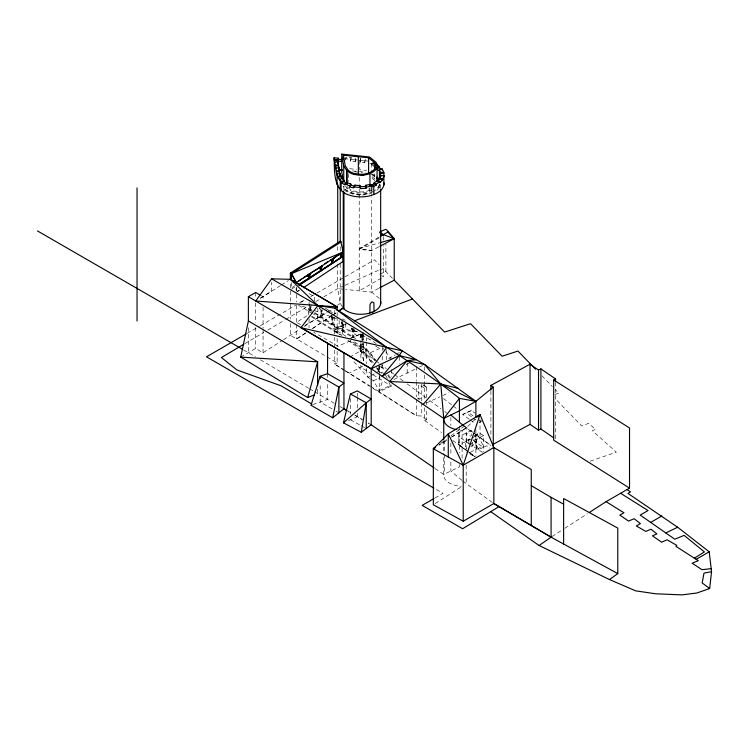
<?xml version="1.0" encoding="UTF-8"?>
<svg xmlns="http://www.w3.org/2000/svg" width="749" height="749" viewBox="0 0 749 749"><rect width="100%" height="100%" fill="white"/><g stroke="black" fill="none" stroke-linecap="round" stroke-linejoin="round"><path stroke-width="0.56" stroke-dasharray="3.75 2.81" d="M342.265 334.017L342.321 326.929M374.65 360.597L365.727 349.146L360.138 345.701L360.157 344.886L362.263 343.669L363.668 343.688L363.668 362.357M349.755 357.114L363.668 349.081L362.956 348.659L360.157 350.279L360.138 351.094L365.727 354.492L372.59 363.312M345.598 158.769L346.16 156.934L345.598 160.838L345.598 158.769L350.598 159.284L351.169 157.449L347.162 157.037M355.148 161.821L355.719 157.917L355.148 161.821L350.598 161.353L351.169 157.449M364.754 162.814L365.315 158.91L364.754 162.814L360.147 162.346L360.718 158.432L359.792 158.339L359.792 169.751L366.607 170.454M360.147 162.346L360.718 158.432M370.858 379.144L373.564 380.857L379.237 390.669L383.076 379.724M470.849 446.769L472.703 445.898L476.533 440.534L472.703 437.603L477.862 435.178L483.33 446.114L483.33 447.359L478.18 449.784L466.299 441.348L466.299 433.053L470.878 436.302M322.529 309.73L321.293 311.434L322.051 311.041L322.051 317.267L321.293 317.66L321.368 310.61L320.544 308.429M354.324 329.906L353.088 331.62L355.073 329.513M475.138 419.309L466.187 427.941L451.694 437.126M440.796 443.296L446.404 439.195M451.067 435.778L466.009 424.842M474.613 436.002L479.257 432.978L483.573 435.469L483.573 451.731M312.857 328.446L331.863 315.657M332.809 315.02L336.61 312.464M297.128 291.361L299.076 290.069M296.595 292.25L299.506 290.322M290.35 323.652L290.35 335.318L296.595 338.923L306.313 332.481M312.146 328.614L331.601 315.722M332.565 315.076L337.434 311.856M552.06 536.527L563.847 528.916M564.83 528.288L587.422 513.711M446.75 440.15L439.083 445.075L446.863 440.187M451.544 437.079L466.187 427.941L474.482 433.821M435.244 503.543L461.131 486.934M280.491 285.612L260.306 298.355M281.484 284.985L288.374 280.575M295.237 285.519L290.35 288.646L290.35 281.643M291.445 289.217L295.312 286.745M240.719 357.114L255.671 348.482L263.068 352.76L282.551 340.299M283.534 339.681L299.151 329.691M304.047 326.564L325.562 312.81M326.536 312.183L331.433 309.056M337.293 305.302L340.233 303.429L340.233 262.59M300.63 324.663L296.595 322.332L308.373 314.852M337.144 351.309L337.144 362.928L296.595 338.923L306.182 332.837M260.175 298.28L271.625 291.286L271.625 282.233M244.839 343.651L263.817 332.406M267.814 330.037L284.789 319.982M285.79 319.392L307.755 306.378M315.75 301.641L319.739 299.282M323.737 296.913L337.715 288.627L344.016 285.743M378.769 246.833L371.56 250.643L359.23 248.537L379.303 236.946M379.303 237.77L359.23 249.37L371.56 250.643M247.179 333.333L259.304 326.33M260.315 325.749L295.677 305.33M300.733 302.409L304.777 300.077M310.835 296.576L315.891 293.664M316.902 293.074L344.184 277.327M345.195 276.737L374.5 259.819L379.219 264.678M381.316 278.104L359.23 290.855L359.23 189.076M304.927 325.431L326.789 312.81M327.79 312.239L332.753 309.365M363.668 343.688L360.138 345.701M362.741 366.214L349.09 373.283M388.656 358.687L395.453 354.764M396.427 354.202L399.339 352.526M370.081 376.316L368.143 377.43L352.058 359.651M371.045 375.755L374.912 373.517M375.886 372.965L379.509 370.877L384.995 374.257M373.564 380.857L380.23 377M474.454 435.759L479.257 432.978M483.573 435.469L475.887 439.906L472.432 437.922M469.689 444.485L476.533 440.534L476.701 448.735L468.846 453.267L474.875 456.75M435.066 497.945L442.996 493.366L434.916 488.694M369.819 163.338L371.56 163.525L373.901 162.205M371.56 164.555L373.901 163.245M373.33 362.919L366.476 354.09L360.878 350.691L360.138 351.094L360.157 344.886L366.476 348.744L375.389 360.194M366.476 348.744L365.727 349.146L365.727 354.492L366.476 354.09M381.513 367.572L382.252 367.169L382.252 362.741M380.417 366.046L384.995 368.864L384.256 369.257L378.76 365.877L378.76 371.261L379.509 370.877L377.449 368.218M370.54 386.306L379.237 391.671L391.371 386.063L391.371 385.07L390.632 385.463L388.89 382.514M346.029 336.338L334.747 329.373L345.139 324.869M337.144 362.928L334.747 364.22L334.747 337.359M378.769 288.318L371.56 292.129L345.645 289.451M308.307 314.805L308.307 309.412L309.056 309.019L313.831 312.052M321.368 309.777L320.609 310.17L319.795 307.989M321.368 316.827L320.609 317.23L320.609 311.004L322.051 310.217M330.936 315.067L331.76 317.248L332.509 316.855M333.193 317.286L331.76 318.082L331.76 324.298L332.509 323.905L332.509 317.679L331.685 315.507M341.329 321.667L342.153 323.849L342.902 323.446M342.902 330.506L342.153 330.899L342.153 324.673L343.585 323.886M342.836 325.103L343.585 324.71L343.585 330.936L342.836 331.33L342.902 324.28L342.078 322.098M351.59 328.174L352.404 330.356L353.163 329.963M353.088 330.786L353.846 330.393L353.846 328.315M353.163 337.013L352.404 337.406L352.404 331.18L353.163 330.786L352.339 328.605M314.018 313.045L353.088 337.836L353.846 337.443L353.846 331.227M350.579 340.767L349.83 341.169L362.919 349.474L363.668 349.081L350.579 340.767L337.986 346.225L313.756 332.238M361.074 334.194L361.889 336.376L362.647 335.983L362.647 333.904M361.889 340.318L361.889 337.209L362.647 336.807L361.823 334.634M362.582 343.866L363.312 343.473M299.712 302.512L304.899 299.9M406.276 364.604L409.282 363.134M393.862 379.5L415.405 369.023M419.506 367.019L422.586 365.531M471.449 438.923L458.865 444.831L458.865 436.536L471.449 430.628L471.449 435.815M469.923 438.905L465.279 441.086L458.865 436.536M452.714 440.468L465.279 449.381L467.142 448.511M478.18 449.784L478.18 448.539L483.33 446.114M354.408 341.881L370.109 352.863L381.241 347.723M379.237 390.669L391.371 385.07M345.064 285.266L378.751 270.146M426.303 402.999L439.738 396.895M442.837 395.491L449.035 392.673M469.286 419.309L462.695 414.459L471.439 410.518L474.96 413.102M479.023 422.717L481.111 421.771L481.111 418.663M350.85 338.183L360.466 333.904M462.695 414.459L466.206 412.896L472.366 417.418M471.439 410.518L467.919 412.09L473.574 416.238M348.425 420.629L357.479 416.631L362.376 419.543L354.492 414.993M426.49 397.7L426.49 387.252L424.636 388.048L418.7 384.63L418.7 399.395L421.762 398.337L417.399 398.075M424.636 407.774L424.636 420.535L426.49 419.74L426.49 409.3M379.799 274.134L385.904 271.578L385.904 243.921M371.27 163.291L371.27 164.321L373.021 163.61M349.783 338.651L360.878 334.101L376.691 343.828M373.142 191.463L369.351 193.083A18.744 10.823 0 0 1 347.967 191.37L345.064 189.366L343.267 186.538M347.817 323.334L332.668 329.045L341.141 335.29M312.792 404.629L327.556 399.432L334.307 403.299M590.221 461.141L616.333 452.209L592.365 430.684L595.661 429.374L588.499 423.372L581.776 426.041L555.243 398.683M379.855 269.79L383.142 268.732L393.478 279.396M554.925 394.433L558.791 393.178L555.589 389.873M359.23 248.537L378.919 242.994M426.49 419.74L421.762 416.051L416.304 415.723L370.839 387.018M355.148 159.752L357.189 159.958M359.23 160.174L360.147 160.267M364.754 160.745L368.948 161.175M342.948 158.676L346.16 159.003M351.169 159.528L355.719 159.996M360.718 160.511L365.315 160.988M349.736 168.712L356.44 169.405M352.433 170.884L356.964 171.352M359.23 171.577L365.952 172.279M354.595 171.727L362.226 172.635M337.715 264.079L337.715 288.627L344.512 289.329M334.747 329.373L357.882 331.863M356.749 331.339L337.144 328.081L313.4 314.028M302.062 306.069L337.097 318.859M350.41 419.749L360.297 425.245M361.29 425.788L365.24 427.988M340.093 406.604L343.95 408.814M342.649 318.868L345.261 320.375M375.633 346.169L378.582 347.873M360.157 350.279L372.609 363.396M261.064 295.593L263.068 296.754L263.068 299.085M482.674 452.377L476.533 448.829L476.533 434.888M243.612 349.942L255.4 356.842M350.71 412.718L347.817 411.051L350.654 412.746M354.577 414.955L357.479 416.631M332.004 408.86L320.169 402.035L320.169 382.992M335.945 411.135L338.894 412.839M309.215 293.711L314.533 296.819L314.533 302.324M368.227 423.045L371.195 424.777L368.255 423.035M260.418 359.801L308.597 388.244M309.599 388.834L313.616 391.203M314.617 391.793L327.556 399.432L327.556 382.627M298.57 305.246L312.417 313.447M378.76 371.27L384.256 374.65M372.056 374.172L360.878 367.282L360.878 365.072M372.993 374.743L391.371 386.063M344.437 370.203L334.747 364.22L344.306 370.268M345.401 370.802L369.575 385.707M370.193 339.831L369.856 339.615M369.95 378.573L368.143 377.43L365.418 367.403M345.27 370.867L369.847 386.39M325.431 308.214L329.129 310.554M330.459 311.406L332.509 312.707M314.777 312.651L355.794 338.688M308.307 309.412L313.082 312.445M311.959 316.247L341.89 335.252M311.331 316.724L339.915 334.869M423.035 384.949L426.49 387.252L424.636 385.482M435.141 468.584L443.736 474.473A19.483 11.244 0 0 0 461.244 486.279M345.458 186.136L347.077 188.561L349.558 190.274A16.422 9.484 0 0 0 368.293 191.772L371.607 190.461A16.422 9.484 0 0 0 374.285 188.729M476.027 433.877L477.862 435.178M475.409 434.476L490.155 444.925M473.274 440.225L483.33 447.359L486.869 445.786L489.996 448.145M424.636 420.535L441.489 432.491M462.779 481.073L492.889 502.869M460.832 446.404L466.121 450.243M467.002 450.889L474.997 456.684L467.048 450.739M479.229 420.386L481.111 421.771M473.246 418.064L475.887 420.002M470.232 419.992L474.941 423.457M467.938 451.497L458.332 444.457L458.332 429.289M469.679 452.78L474.997 456.684M347.733 340.14L375.043 360.25M375.989 360.943L378.816 363.022M379.752 363.714L386.353 368.574M391.053 372.038L393.88 374.116M394.826 374.809L403.299 381.054M407.072 383.825L425.909 397.691M429.673 400.462L440.974 408.785M444.737 411.557L446.629 412.952M464.52 426.125L472.993 432.36M473.939 433.053L490.895 445.543M459.409 445.215L467.816 451.404M468.808 443.801L465.279 441.086L465.279 449.381M443.436 398.487L452.321 405.34M453.211 406.033L457.648 409.46M426.49 387.252L421.762 383.563L421.762 401.651M381.559 275.538L383.319 276.943L383.319 245.831M371.27 164.321L373.92 166.475M373.292 174.264L375.034 175.678M371.644 174.068L375.745 177.391M371.644 174.189L375.745 177.522M371.963 176.624L375.268 179.292M372.084 178.225L374.697 180.34L374.697 173.731M379.387 298.467L371.56 292.129L371.56 197.24M464.483 426.509L466.187 427.941L466.187 452.452M461.927 480.352L450.861 470.999L450.861 460.504M541.976 375.839L552.388 386.578M376.438 367.553L379.509 370.877M376.71 368.611L378.788 371.289M382.954 348.182L385.061 350.953M385.763 351.871L391.371 359.267M370.109 352.863L377.833 363.022M348.013 187.54L350.598 189.628A14.896 8.604 0 0 0 367.59 190.986L370.605 189.797A14.896 8.604 0 0 0 372.3 188.785M371.963 185.686L371.963 192.942L369.94 193.738A20.026 11.563 0 0 1 343.95 189.74L343.267 186.379M342.658 307.071L340.233 303.429L337.715 288.627M388.478 374.762L391.371 379.677M387.739 375.155L390.632 380.071M385.576 375.24L387.317 378.189M473.705 439.588L478.18 448.539M361.823 333.801L362.647 335.983M360.662 333.932L361.889 337.209M351.178 327.912L352.404 331.18M341.329 322.491L342.153 324.673M330.936 315.9L331.76 318.082M318.559 305.555L320.609 311.004M360.878 350.691L363.902 361.833M555.533 382.402L555.533 439.083M490.895 391.165L490.895 437.444M480.015 419.225L480.015 437.744M475.887 429.458L475.887 456.169M472.703 442.79L472.703 445.898M468.846 439.326L468.846 443.979M466.187 465.279L466.187 483.948M462.086 458.313L462.086 430.31A19.483 11.244 0 0 1 457.096 429.767M459.427 426.003L459.427 452.836M459.427 464.502L459.427 466.833L443.736 474.473L443.736 453.473M450.861 417.333L450.861 425.498M450.861 443.005L450.861 455.832M444.354 440.337L444.354 453.164M444.354 454.334L444.354 474.173M443.736 440.637L443.736 452.302M426.49 402.335L426.49 404.657M424.636 366.86L424.636 370.352M424.636 375.006L424.636 399.648M421.762 402.765L421.762 416.051M416.304 366.682L416.304 380.604M416.304 381.765L416.304 396.848M416.304 399.114L416.304 415.723L379.237 391.671L379.237 376.092M407.194 362.825L407.194 373.011M399.254 356.702L399.254 363.49M391.371 369.472L391.371 376.27M386.718 349.624L386.718 359.81M383.319 236.609L383.319 240.064M382.252 347.255L382.252 350.579M382.252 356.103L382.252 361.636M380.661 188.28L380.661 184.769A20.026 11.563 0 0 1 373.994 192.147M379.509 365.475L379.509 372.777M379.509 374.687L379.509 378.751M379.387 183.88L379.387 188.561M379.237 365.989L379.237 374.968M373.423 161.821L373.423 167.654M371.56 163.525L371.56 170.781M371.56 187.952L371.56 196.079M369.95 187.812L369.95 191.117M369.098 188.186L369.098 190.396M366.476 337.546L366.476 340.898M366.476 342.021L366.476 363.742M366.476 368.405L366.476 370.727M363.668 332.481L363.668 340.327M363.331 335.627L363.331 341.226M362.956 343.267L362.956 348.659M362.647 336.807L362.647 340.964M362.582 332.659L362.582 340.505M361.889 334.297L361.889 336.376M360.878 334.101L360.878 339.7M360.878 340.814L360.878 360.644M360.522 334.354L360.522 337.443L354.417 333.923L354.417 329.794M359.23 177.41L359.23 184.404M357.367 393.159L357.367 396.521M357.367 397.635L357.367 408.842M357.367 413.317L357.367 416.678M353.088 328.717L353.088 337.836M352.404 328.277L352.404 330.356M350.598 159.284L350.598 161.353M350.41 398.468L350.41 414.15M348.397 173.787L348.397 181.492M347.077 186.351L347.077 188.561M345.261 323.474L345.261 328.633L339.157 325.103L339.157 319.945M345.064 189.366L347.967 191.248A18.744 10.823 0 0 0 369.351 192.961M343.95 186.239L343.95 189.74M342.153 319.692L342.153 323.849M340.233 246.758L340.233 251.205M337.715 246.533L337.715 252.385M337.144 312.492L337.144 315.835M337.144 316.949L337.144 333.885M337.144 338.539L337.144 346.665M334.747 310.442L334.747 316.012M334.747 317.127L334.747 336.217M331.76 315.17L331.76 317.248M327.556 373.667L327.556 378.151M317.848 307.792L317.848 317.969M317.623 389.04L317.623 393.571M311.004 304.028L311.004 310.255L310.255 310.648L310.255 306.5M310.32 306.463L310.32 309.824L309.571 310.217L309.571 300.134M309.056 302.296L309.056 313.335M309.056 318.84L309.056 327.688M296.595 287.064L296.595 291.211M296.595 294.404L296.595 301.922M296.595 305.218L296.595 322.332M296.595 324.542L296.595 338.923M296.136 287.869L296.136 290.987M291.445 282.551L291.445 288.103M290.35 290.977L290.35 318.98M263.068 307.259L263.068 328.259M263.068 329.42L263.068 352.76M255.671 292.484L255.671 297.147M255.671 302.98L255.671 322.819M255.671 327.482L255.671 348.482M248.378 327.762L248.378 352.695M379.397 184.685A18.744 10.823 0 0 1 376.195 189.609M379.397 184.563A18.744 10.823 0 0 1 373.985 191.014M333.193 318.119L332.444 318.512L332.444 324.738L333.193 324.336L333.193 318.119"/><path stroke-width="1.12" d="M490.735 511.661L539.093 545.506L609.489 579.567L635.686 590.849L655.572 593.779L681.974 594.884L696.813 593.011L709.649 588.555L711.55 571.684L709.2 551.807L677.676 527.249L627.934 493.394L630.546 491.887L627.119 489.528M361.271 432.295L366.233 402.775L371.195 399.011L357.367 390.912L350.41 393.983L343.463 422.82L361.271 432.295L371.195 424.777L371.195 368.77L386.718 347.358L402.25 350.841L399.254 355.569L382.196 376.316L407.194 360.569L416.304 359.717L424.636 364.529L475.887 401.333L475.887 417.661M332.696 417.792L338.894 387.083L343.95 383.057L327.556 373.667L320.169 376.27L310.994 405.265L332.696 417.792L343.95 408.814L343.95 352.807L248.378 296.688L255.671 292.484L260.165 295.078M314.636 394.77L307.661 397.579L240.719 357.114L248.378 320.956L248.378 296.688M307.661 397.579L317.623 361.833L248.378 320.956M341.31 161.438L341.881 158.563L341.31 161.438L337.865 161.082L338.426 158.208L334.091 157.758C334.681 169.826 333.062 186.183 344.877 193.289A23.275 13.435 0 0 0 371.429 195.405L376.138 193.551A23.275 13.435 0 0 0 384.012 182.784M337.865 161.082L338.426 158.208M477.572 416.95L480.015 414.59L448.276 433.84L433.334 448.763L433.334 504.77L463.219 521.22L463.219 465.223L480.015 414.59L493.844 447.537L493.844 503.543L551.077 537.155L617.775 573.603L609.489 579.567M377.243 181.735L379.706 179.02L380.567 175.669L383.891 175.65L383.891 184.984M379.518 179.226L382.561 179.882L383.891 175.65M380.614 172.373L380.661 176.474M308.785 275.969L309.992 273.666L310.451 273.9L309.243 276.203L308.785 275.969L309.243 278.684L309.243 274.537M308.785 276.212L310.311 273.282L310.779 273.516L309.243 276.437L308.494 276.109L308.953 278.871L308.953 274.724M320.478 268.161L321.621 265.989L322.079 266.213L320.937 268.385L320.478 266.738L322.079 266.213M320.478 268.432L321.995 265.539L322.454 265.773L320.937 268.657L320.937 270.923L320.478 268.432L320.937 268.657M333.258 258.293L332.182 260.352L332.64 260.577L333.717 258.527L332.64 259.238L332.64 260.577M333.174 258.751L332.182 260.652L332.64 263.171L332.182 262.946M332.64 260.886L334.138 258.031L333.67 257.806L339.185 254.154L341.132 255.25L341.132 257.544L340.673 255.016L339.185 254.154M341.029 254.782L342.518 251.936L342.976 252.17L341.488 255.006L341.488 257.31L341.029 254.782L341.488 255.006M341.488 254.697L342.546 252.685L342.087 252.45L341.029 254.463L341.488 254.697L341.488 253.377L342.546 252.685M349.493 186.922L350.766 184.114L349.493 186.922L353.64 187.887L354.839 185.125L360.063 185.658L360.419 188.608L366.083 188.252L365.727 185.303L369.538 184.497L371.429 186.07L371.429 187.11L376.138 185.256L376.138 184.226L374.266 182.634L376.972 180.874L379.921 181.764L379.921 182.803L382.561 179.882M271.625 278.843L317.848 305.526L334.747 308.223L337.144 306.921L290.35 279.311L271.625 278.843L255.699 301.014L337.144 306.921L337.144 310.264M456.3 429.608A19.483 11.244 0 0 1 443.736 418.466L371.195 368.77L300.958 327.725L317.848 305.526L290.35 279.311L290.35 273.095L340.233 241.197L340.252 180.05M423.204 404.404L440.768 383.984L458.332 388.45M343.463 422.82L366.233 402.775L350.41 393.983M553.708 437.828L540.918 429.037L538.522 430.198L538.522 370.043L530.049 364.211L490.895 385.389L493.273 387.139L475.887 401.333L459.427 410.827L443.736 418.466L443.736 439.466M435.197 447.396L433.334 448.763L463.219 465.223L493.844 447.537L531.266 469.492L531.266 525.498M477.216 416.641L480.015 414.59M539.093 545.506L551.077 537.155L551.077 497.336L531.266 485.67M338.511 311.181L343.267 307.989L343.267 191.014M290.35 273.095L291.445 273.666L296.164 282.673M298.86 280.875L301.566 279.087M303.373 277.888L306.079 276.091M307.811 274.949L309.477 273.834M311.238 272.673L319.121 267.983M324.776 263.704L327.556 261.86M309.992 273.666L308.785 274.471L310.451 273.9M341.132 254.95L339.597 254.089L341.132 253.611L341.132 254.95L340.673 253.377M296.136 282.682L343.267 251.982L340.823 242.096M320.619 267.196L319.055 267.693L320.619 268.573L320.619 267.196L320.16 266.962L320.619 268.573M341.132 253.611L339.597 254.089M298.982 284.948L343.267 256.13L299.441 285.172M303.401 287.738L343.267 261.317L342.808 255.896M338.408 311.209L343.267 307.989L343.95 309.009A20.026 11.563 0 0 0 369.94 313.007L373.994 311.415A20.026 11.563 0 0 0 380.614 301.21M373.994 183.851L374.266 182.634L374.322 183.72L369.94 185.443M376.138 184.226L379.921 181.764M589.388 512.438L606.091 501.661L629.525 488.133L629.525 427.979L553.689 379.996L555.533 378.928L540.918 368.882L538.522 370.043M298.224 284.882L341.329 257.328M694.389 558.183L704.406 551.91L684.146 535.376L674.765 539.205L640.198 515.078L648.035 510.556L620.603 493.282M551.077 537.155L499.106 506.586L462.62 528.738L422.174 505.388L434.074 498.516M243.846 344.24L221.414 357.526L236.843 369.912L281.175 385.857L311.809 404.048M350.691 184.16L350.691 185.2L354.839 186.164L354.839 185.125M380.314 236.366L388.31 231.75L394.236 238.688L394.236 280.173L444.578 332.088L470.541 323.699L502.073 356.215L517.962 351.075L535.572 369.238M246.168 333.914L206.49 356.824L433.905 488.114M463.219 521.22L493.844 503.543L499.106 506.586M650.703 522.409L661.854 515.977M696.177 559.334L709.2 551.807M492.898 444.457L530.049 424.365L530.049 364.211M379.809 246.29L394.236 238.688L388.31 232.574M379.809 287.775L394.236 280.173M344.194 180.575L342.649 178.449L339.634 179.114L341.722 181.773L344.194 180.575L344.194 181.614L347.096 183.617M341.722 181.773L341.722 182.812L344.194 181.614M341.722 182.812L344.877 184.984L344.877 183.954L347.424 182.719L350.766 184.114M665.777 532.932L677.676 527.249M343.267 251.982L291.445 273.666L291.445 280.332M380.614 173.646L379.443 169.995L382.149 168.9L382.149 169.939L379.5 167.785L379.5 166.746L376.869 167.832L376.869 168.862L379.518 171.015L379.387 179.198L376.775 177.082M376.869 168.862L379.5 167.785M354.305 320.89L412.465 298.973M380.015 242.685L394.236 238.688L383.319 234.624L379.799 231.825L385.904 229.269L388.31 231.75M340.823 175.715L340.027 173.637L336.816 173.815L337.808 176.38L340.823 175.715L342.04 178.571M337.808 176.38L337.808 177.419L340.823 176.745M365.343 186.426L366.083 188.252M366.083 187.213L371.429 186.07M711.55 571.684L703.994 573.107L702.178 582.947L709.649 588.555M711.288 568.66L702 569.68L692.142 563.211L698.293 560.692L675.944 546.358L676.806 545.384L667.087 539.776L661.629 542.192L652.445 535.816L656.92 533.925L650.993 529.234L645.816 531.425L636.332 525.948L640.395 523.598L634.15 518.711L628.533 521.098L619.798 515.05L623.973 512.812L606.091 501.661M336.479 160.136L334.344 160.258L334.091 157.758M334.84 162.14L338.052 161.962L339.035 168.834L339.035 167.795L335.824 167.982L335.824 169.012L334.344 160.258L337.715 161.063M335.337 165.061L338.539 164.874M335.337 166.091L338.539 165.913M336.32 170.894L339.531 170.716L339.531 171.755L336.32 171.933L335.824 167.982M380.511 172.373L383.844 172.364L383.891 176.689M380.511 173.412L383.844 173.393M240.719 357.114L317.623 361.833L317.623 385.641M360.466 186.726L360.419 188.608M360.419 187.568L353.64 186.847M341.741 154.116L369.491 156.981L376.092 162.336L377.047 164.462A16.422 9.484 0 0 1 371.607 172.832L368.293 174.133A16.422 9.484 0 0 1 349.558 172.635L347.077 170.931L343.744 165.922L341.741 154.116L341.741 171.746L343.192 180.331M343.445 155.183L368.611 157.786L374.697 162.711L375.53 164.574A14.896 8.604 0 0 1 370.605 172.167L367.59 173.356A14.896 8.604 0 0 1 350.598 171.998L348.397 170.472L345.233 165.716L343.445 155.183L343.445 159.593M338.426 159.247L341.881 159.603M334.344 159.219L337.865 160.043M338.848 169.48L342.246 169.826M340.121 175.978L339.147 170.126L342.452 170.594M353.753 173.88L356.037 174.114M364.042 174.938L358.331 174.348L358.331 156.719M300.958 327.725L386.718 347.358C411.632 363.368 436.255 379.912 459.427 398.384L475.887 401.333L440.768 383.984L389.761 381.494L407.194 360.569L424.636 364.529L440.768 383.984L443.736 418.466L459.427 398.384L459.427 422.502M382.561 178.852L379.621 177.934M344.877 183.954L349.493 185.883M331.835 260.877L332.294 261.111L330.337 260.015L331.835 260.877L332.294 263.405L332.294 259.472L330.758 259.95L332.294 260.802L331.835 259.238M320.619 268.863L320.16 268.629L320.619 271.138L320.619 268.863L318.653 267.758M308.494 274.686L308.953 274.92L307.352 275.445L308.953 276.334M340.233 241.197L341.329 241.768L291.445 273.666L296.595 282.916M551.077 497.336L563.623 504.189M37.45 230.917L242.657 349.399M343.95 352.807L371.195 368.77L399.254 355.569L416.304 359.717L334.747 308.223L386.718 347.358L317.848 305.526M290.35 279.311L337.144 306.921M629.525 488.133L553.689 440.15L553.689 379.996M371.195 424.777L434.186 467.928M530.049 424.365L538.522 430.198M371.963 312.211L373.779 313.55M379.799 232.649L383.319 235.458M379.5 166.746L376.55 164.359L376.55 165.398M382.149 168.9L383.844 172.364M376.569 178.065L378.975 181.071M376.569 178.187L378.975 181.202M450.861 415.002L463.631 425.788M374.266 183.674L376.138 185.256M371.963 184.647L373.779 186.183L373.779 194.487M337.808 177.419L339.634 180.153L339.634 179.114M463.219 465.223L448.276 433.84L448.276 456.993M339.035 167.795L339.531 170.716M337.556 160.071L338.052 162.992L338.052 161.962M339.147 170.126L340.121 175.856M336.32 171.933L336.816 174.854L336.816 173.815M617.775 573.603L617.775 528.092L563.623 498.506L563.623 544.017M555.533 378.928L555.533 381.241M540.918 368.882L540.918 429.037M493.273 387.139L493.273 447.293M490.895 385.389L490.895 390.014M380.67 175.669L380.567 176.708M380.661 189.45L380.661 304.038M379.518 169.976L379.443 171.025M377.084 166.784L377.065 181.941M374.697 162.711L374.697 169.321M373.994 311.415L373.91 302.877A9.297 6.273 -49.8 0 0 371.963 301.847A9.297 6.273 -49.8 0 0 370.015 304.412L369.94 313.007M369.95 173.487L369.95 185.602M369.613 184.535L369.613 185.574M369.538 184.497L369.538 185.527M368.611 157.786L368.611 173.206M366.233 402.775L366.233 428.531M365.727 185.303L365.737 186.398L360.072 186.754L360.063 185.658M347.077 170.931L347.077 184.151M346.6 170.22L346.6 183.439M343.95 192.081L343.95 309.009M343.744 165.922L343.744 181.352M341.132 181.37L341.132 190.705M340.027 173.637L340.027 174.676M338.894 412.839L338.894 387.083L320.169 376.27L320.169 378.507M337.715 160.024L337.715 163.142M337.715 184.563L337.715 243.022M337.059 175.257L337.059 184.591M327.556 343.426L327.556 373.667M320.937 266.972L320.937 268.385M137.039 187.887L137.039 321.012M435.244 447.537L433.334 448.763L435.263 447.537M307.436 275.726L306.978 275.501L308.953 276.606L307.436 275.726M346.843 410.489L343.95 408.814L346.824 410.499"/></g></svg>
